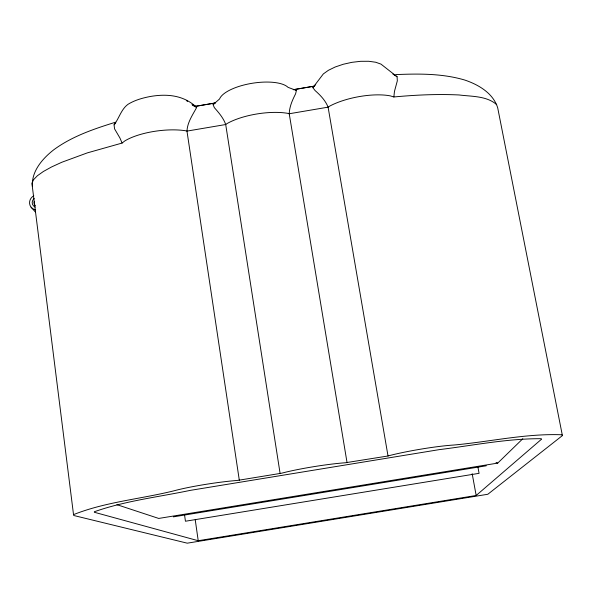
<?xml version="1.0" encoding="UTF-8"?>
<svg xmlns="http://www.w3.org/2000/svg" width="592" height="592" viewBox="0 0 592 592"><rect width="100%" height="100%" fill="white"/><g stroke="black" fill="none" stroke-linecap="round" stroke-linejoin="round"><path stroke-width="0.89" d="M395.685 74.599C418.759 73.645 442.424 73.415 464.772 80.046C478.514 84.671 493.106 93.188 497.694 107.788L562.4 435.594L487.83 494.261L187.25 543.175L73.763 515.499L73.526 514.633L31.916 183.291L33.566 179.694L37.422 175.72L43.445 171.451L51.578 166.951L61.716 162.297L87.364 152.869L122.1 143.057L124.838 140.911A42.565 14.445 -7.5 0 1 185.155 130.684L186.968 131.098L225.707 124.527L227.039 123.58A42.498 14.541 -9.1 0 1 287.564 113.309L289.229 113.753L328.094 107.159L329.589 106.183A42.691 14.548 -10.7 0 1 390.32 95.882L393.858 96.97L394.457 91.412L397.328 80.83L397.069 76.649L392.903 74.089M73.526 514.633C105.48 501.875 140.681 499.063 173.944 490.82A44.755 4.011 -8.8 0 1 237.496 480.423L281.622 473.2A44.689 4.04 -9.2 0 1 345.395 462.759L388.019 455.988L328.094 107.159C325.459 100.485 320.331 95.171 315.07 90.539L312.879 87.675L315.714 84.545M293.218 89.725L294.772 89.473L296.414 90.472L295.586 93.847C292.418 100.018 289.466 106.656 289.229 113.753L347.06 462.692M122.1 143.057L119.924 137.995L114.567 128.856L114.071 124.823C119.162 118.282 121.153 109.276 128.027 104.296C134.769 100.152 142.45 97.998 150.161 96.518C166.907 93.588 183.853 95.112 196.677 107.426C192.666 114.9 187.435 122.248 186.968 131.098L239.323 480.327M280.127 473.644L225.707 124.527C223.436 118 218.811 112.724 214.363 107.648L213.083 104.643L214.926 103.045L195.848 106.286M312.879 87.675L323.321 73.941L328.39 70.307L335.176 67.007L343.212 64.276L351.922 62.33L360.661 61.309L368.794 61.279L375.735 62.249L380.996 64.128L397.062 76.738M114.071 124.823L115.773 122.81M116.898 504.665L158.723 518.437L497.731 463.099L522.803 438.739M213.083 104.643L219.565 98.975A35.72 13.068 -9.1 0 1 251.504 83.391A35.72 13.068 -9.1 0 1 288.015 87.335L296.414 90.472M476.168 495.489L541.591 439.146L541.192 438.687C507.011 438.554 473.082 445.458 439.227 449.639L190.195 490.391C158.227 497.051 125.156 500.832 94.328 511.762L94.372 512.272L198.224 540.725L476.168 495.489L472.172 473.681M115.558 122.211C94.032 128.886 72.083 136.278 53.754 149.791C42.557 158.493 31.206 171.458 32.442 186.48M388.019 455.988L389.677 455.514A44.888 4.04 -9.6 0 1 453.687 445.036C489.658 441.854 525.622 433.388 561.852 434.772L562.4 435.594M313.819 86.232L294.772 89.473M195.523 106.323L215.481 102.927M293.699 89.629L313.723 86.225M173.375 516.86L486.321 465.778M393.858 96.97C415.525 94.949 437.325 93.921 459.081 94.964C471.683 96.585 486.602 95.749 496.71 104.658M394.368 75.095L395.197 75.317M496.015 462.522L497.731 463.099M191.949 104.673L195.871 106.286L196.677 107.426L192.748 105.406M31.102 207.207L35.587 212.254M186.487 100.366L187.42 101.58M477.907 466.97L479.076 473.334L185.444 521.234L184.541 514.818M195.234 519.791L198.224 540.725M35.557 209.805A7.888 7.452 -32 0 1 29.6 203.648A7.888 7.452 -32 0 1 33.796 195.782M35.291 207.059A5.232 4.936 -32 0 1 34.218 198.498M35.387 205.565A3.656 3.456 -32 0 1 34.299 201.487"/></g></svg>
